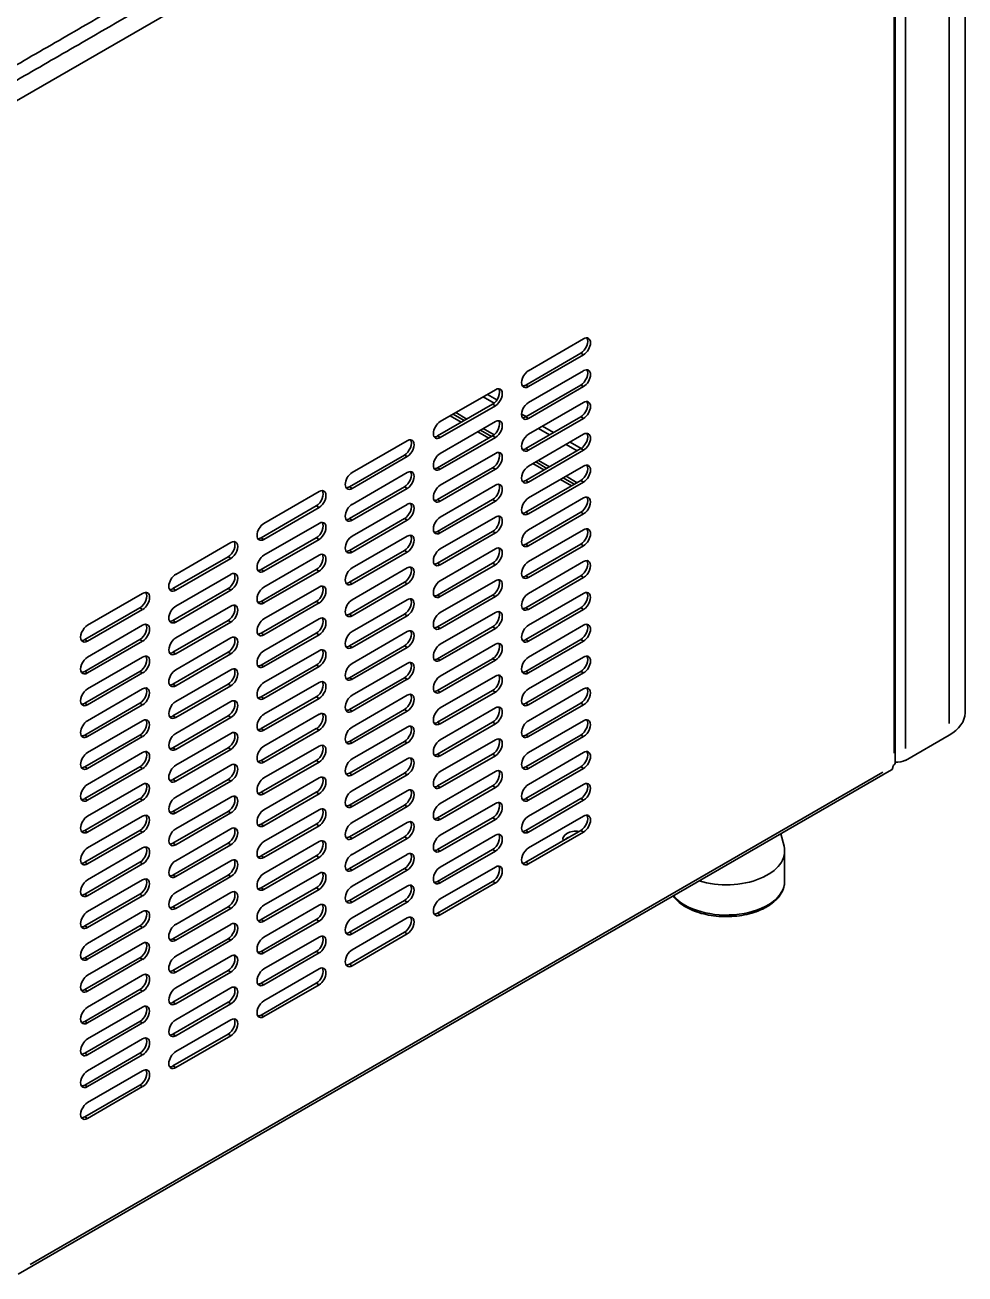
# Model space of a CAD drawing. Header units: millimetres. Extents: x 101 to 1819, y 134 to 1482.
# Drawn here: x 1431.6 to 1672.8, y 158.5 to 479 of the extents above; entities that cross this region are included whole.
import ezdxf

# ---------------------------------------------------------------- set-up
doc = ezdxf.new("R2010")
doc.units = ezdxf.units.MM
doc.layers.add('1', color=7, linetype='Continuous', lineweight=18)

msp = doc.modelspace()

# ---------------------------------------------------------------- linework, layer by layer
at = {"layer": '1', "color": 0, "linetype": 'Continuous', "lineweight": 35}
for p, q in [((1672.82, 302.44), (1672.82, 600.3)), ((1414.73, 451.01), (1670.7, 598.8)), ((1668.72, 597.65), (1668.72, 299.73)), ((1657.54, 591.2), (1657.54, 293.28)), ((1654.6, 292.13), (1654.6, 589.5)), ((1654.89, 289.53), (1654.89, 589.67)), ((1574.95, 398.42), (1560.81, 390.26)), ((1560.1, 386.58), (1574.24, 394.75)), ((1560.81, 386.17), (1574.95, 394.34)), ((1574.24, 394.75), (1574.95, 394.34)), ((1574.95, 390.26), (1560.81, 382.09)), ((1538.18, 377.19), (1552.32, 385.36)), ((1560.1, 378.42), (1574.24, 386.58)), ((1560.1, 386.58), (1560.81, 386.17)), ((1560.81, 378.01), (1574.95, 386.17)), ((1574.24, 386.58), (1574.95, 386.17)), ((1551.61, 381.68), (1537.47, 373.52)), ((1552.01, 381.96), (1549.22, 383.57)), ((1552.72, 382.77), (1550.28, 384.18)), ((1551.61, 381.68), (1552.32, 381.28)), ((1574.95, 382.09), (1560.81, 373.93)), ((1552.32, 381.28), (1538.18, 373.11)), ((1543.57, 377.04), (1540.74, 378.67)), ((1541.44, 379.08), (1544.27, 377.44)), ((1542.15, 379.49), (1544.98, 377.85)), ((1560.18, 378.47), (1559.04, 379.12)), ((1560.1, 370.25), (1574.24, 378.42)), ((1560.1, 378.42), (1560.81, 378.01)), ((1574.24, 378.42), (1574.95, 378.01)), ((1538.18, 369.03), (1552.32, 377.19)), ((1548.51, 374.99), (1551.34, 373.36)), ((1549.22, 375.4), (1552.01, 373.8)), ((1560.81, 369.84), (1574.95, 378.01)), ((1566.19, 373.77), (1563.36, 375.4)), ((1567.25, 374.38), (1564.43, 376.01)), ((1515.55, 364.13), (1529.69, 372.29)), ((1551.61, 373.52), (1537.47, 365.35)), ((1537.47, 373.52), (1538.18, 373.11)), ((1552.32, 373.11), (1538.18, 364.95)), ((1550.64, 372.95), (1547.81, 374.59)), ((1551.61, 373.52), (1552.32, 373.11)), ((1574.95, 373.93), (1560.81, 365.76)), ((1574.32, 370.3), (1571.5, 371.93)), ((1528.99, 368.62), (1514.84, 360.45)), ((1528.99, 368.62), (1529.69, 368.21)), ((1538.18, 360.86), (1552.32, 369.03)), ((1560.1, 362.09), (1574.24, 370.25)), ((1560.1, 370.25), (1560.81, 369.84)), ((1560.81, 361.68), (1574.95, 369.84)), ((1573.26, 369.69), (1570.44, 371.32)), ((1574.24, 370.25), (1574.95, 369.84)), ((1529.69, 368.21), (1515.55, 360.05)), ((1574.95, 365.76), (1560.81, 357.6)), ((1564.78, 364.79), (1561.95, 366.42)), ((1562.66, 366.83), (1565.48, 365.2)), ((1563.36, 367.24), (1566.19, 365.61)), ((1515.55, 355.96), (1529.69, 364.13)), ((1551.61, 365.35), (1537.47, 357.19)), ((1537.47, 365.35), (1538.18, 364.95)), ((1552.32, 364.95), (1538.18, 356.78)), ((1551.61, 365.35), (1552.32, 364.95)), ((1571.85, 360.71), (1569.02, 362.34)), ((1569.73, 362.75), (1572.56, 361.11)), ((1570.44, 363.16), (1573.26, 361.52)), ((1492.92, 351.07), (1507.07, 359.23)), ((1528.99, 360.45), (1514.84, 352.29)), ((1514.84, 360.45), (1515.55, 360.05)), ((1529.69, 360.05), (1515.55, 351.88)), ((1528.99, 360.45), (1529.69, 360.05)), ((1552.32, 360.86), (1538.18, 352.7)), ((1560.1, 353.92), (1574.24, 362.09)), ((1560.1, 362.09), (1560.81, 361.68)), ((1560.81, 353.51), (1574.95, 361.68)), ((1574.24, 362.09), (1574.95, 361.68)), ((1515.55, 347.8), (1529.69, 355.96)), ((1537.47, 349.02), (1551.61, 357.19)), ((1537.47, 357.19), (1538.18, 356.78)), ((1538.18, 348.62), (1552.32, 356.78)), ((1551.61, 357.19), (1552.32, 356.78)), ((1560.81, 349.43), (1574.95, 357.6)), ((1506.36, 355.56), (1492.22, 347.39)), ((1507.07, 355.15), (1492.92, 346.98)), ((1506.36, 355.56), (1507.07, 355.15)), ((1552.32, 352.7), (1538.18, 344.53)), ((1574.24, 353.92), (1560.1, 345.76)), ((1560.1, 353.92), (1560.81, 353.51)), ((1574.95, 353.51), (1560.81, 345.35)), ((1574.24, 353.92), (1574.95, 353.51)), ((1492.92, 342.9), (1507.07, 351.07)), ((1528.99, 352.29), (1514.84, 344.12)), ((1514.84, 352.29), (1515.55, 351.88)), ((1529.69, 351.88), (1515.55, 343.72)), ((1528.99, 352.29), (1529.69, 351.88)), ((1574.95, 349.43), (1560.81, 341.27)), ((1470.3, 338), (1484.44, 346.17)), ((1506.36, 347.39), (1492.22, 339.23)), ((1492.22, 347.39), (1492.92, 346.98)), ((1507.07, 346.98), (1492.92, 338.82)), ((1506.36, 347.39), (1507.07, 346.98)), ((1515.55, 339.63), (1529.69, 347.8)), ((1537.47, 340.86), (1551.61, 349.02)), ((1537.47, 349.02), (1538.18, 348.62)), ((1538.18, 340.45), (1552.32, 348.62)), ((1551.61, 349.02), (1552.32, 348.62)), ((1528.99, 344.12), (1514.84, 335.96)), ((1514.84, 344.12), (1515.55, 343.72)), ((1529.69, 343.72), (1515.55, 335.55)), ((1528.99, 344.12), (1529.69, 343.72)), ((1552.32, 344.53), (1538.18, 336.37)), ((1560.1, 337.59), (1574.24, 345.76)), ((1560.1, 345.76), (1560.81, 345.35)), ((1560.81, 337.18), (1574.95, 345.35)), ((1574.24, 345.76), (1574.95, 345.35)), ((1483.73, 342.49), (1469.59, 334.33)), ((1484.44, 342.08), (1470.3, 333.92)), ((1483.73, 342.49), (1484.44, 342.08)), ((1507.07, 342.9), (1492.92, 334.74)), ((1537.47, 332.69), (1551.61, 340.86)), ((1537.47, 340.86), (1538.18, 340.45)), ((1538.18, 332.29), (1552.32, 340.45)), ((1551.61, 340.86), (1552.32, 340.45)), ((1560.81, 333.1), (1574.95, 341.27)), ((1470.3, 329.84), (1484.44, 338)), ((1492.22, 331.06), (1506.36, 339.23)), ((1492.22, 339.23), (1492.92, 338.82)), ((1492.92, 330.65), (1507.07, 338.82)), ((1506.36, 339.23), (1507.07, 338.82)), ((1515.55, 331.47), (1529.69, 339.63)), ((1574.24, 337.59), (1560.1, 329.43)), ((1560.1, 337.59), (1560.81, 337.18)), ((1574.95, 337.18), (1560.81, 329.02)), ((1574.24, 337.59), (1574.95, 337.18)), ((1483.73, 334.33), (1469.59, 326.16)), ((1469.59, 334.33), (1470.3, 333.92)), ((1484.44, 333.92), (1470.3, 325.75)), ((1483.73, 334.33), (1484.44, 333.92)), ((1492.92, 326.57), (1507.07, 334.74)), ((1528.99, 335.96), (1514.84, 327.8)), ((1514.84, 335.96), (1515.55, 335.55)), ((1529.69, 335.55), (1515.55, 327.39)), ((1528.99, 335.96), (1529.69, 335.55)), ((1552.32, 336.37), (1538.18, 328.2)), ((1461.81, 333.1), (1447.67, 324.94)), ((1506.36, 331.06), (1492.22, 322.9)), ((1492.22, 331.06), (1492.92, 330.65)), ((1507.07, 330.65), (1492.92, 322.49)), ((1506.36, 331.06), (1507.07, 330.65)), ((1529.69, 331.47), (1515.55, 323.3)), ((1537.47, 324.53), (1551.61, 332.69)), ((1537.47, 332.69), (1538.18, 332.29)), ((1538.18, 324.12), (1552.32, 332.29)), ((1551.61, 332.69), (1552.32, 332.29)), ((1560.81, 324.94), (1574.95, 333.1)), ((1446.96, 321.26), (1461.1, 329.43)), ((1447.67, 320.85), (1461.81, 329.02)), ((1461.1, 329.43), (1461.81, 329.02)), ((1484.44, 329.84), (1470.3, 321.67)), ((1514.84, 319.63), (1528.99, 327.8)), ((1514.84, 327.8), (1515.55, 327.39)), ((1515.55, 319.22), (1529.69, 327.39)), ((1528.99, 327.8), (1529.69, 327.39)), ((1538.18, 320.04), (1552.32, 328.2)), ((1574.24, 329.43), (1560.1, 321.26)), ((1560.1, 329.43), (1560.81, 329.02)), ((1574.95, 329.02), (1560.81, 320.85)), ((1574.24, 329.43), (1574.95, 329.02)), ((1461.81, 324.94), (1447.67, 316.77)), ((1469.59, 318), (1483.73, 326.16)), ((1469.59, 326.16), (1470.3, 325.75)), ((1470.3, 317.59), (1484.44, 325.75)), ((1483.73, 326.16), (1484.44, 325.75)), ((1492.92, 318.41), (1507.07, 326.57)), ((1551.61, 324.53), (1537.47, 316.36)), ((1537.47, 324.53), (1538.18, 324.12)), ((1552.32, 324.12), (1538.18, 315.96)), ((1551.61, 324.53), (1552.32, 324.12)), ((1574.95, 324.94), (1560.81, 316.77)), ((1446.96, 313.1), (1461.1, 321.26)), ((1446.96, 321.26), (1447.67, 320.85)), ((1447.67, 312.69), (1461.81, 320.85)), ((1461.1, 321.26), (1461.81, 320.85)), ((1470.3, 313.51), (1484.44, 321.67)), ((1506.36, 322.9), (1492.22, 314.73)), ((1492.22, 322.9), (1492.92, 322.49)), ((1507.07, 322.49), (1492.92, 314.32)), ((1506.36, 322.9), (1507.07, 322.49)), ((1515.55, 315.14), (1529.69, 323.3)), ((1560.1, 313.1), (1574.24, 321.26)), ((1560.1, 321.26), (1560.81, 320.85)), ((1560.81, 312.69), (1574.95, 320.85)), ((1574.24, 321.26), (1574.95, 320.85)), ((1483.73, 318), (1469.59, 309.83)), ((1469.59, 318), (1470.3, 317.59)), ((1484.44, 317.59), (1470.3, 309.42)), ((1483.73, 318), (1484.44, 317.59)), ((1492.92, 310.24), (1507.07, 318.41)), ((1528.99, 319.63), (1514.84, 311.47)), ((1514.84, 319.63), (1515.55, 319.22)), ((1529.69, 319.22), (1515.55, 311.06)), ((1528.99, 319.63), (1529.69, 319.22)), ((1538.18, 311.87), (1552.32, 320.04)), ((1461.81, 316.77), (1447.67, 308.61)), ((1506.36, 314.73), (1492.22, 306.57)), ((1492.22, 314.73), (1492.92, 314.32)), ((1507.07, 314.32), (1492.92, 306.16)), ((1506.36, 314.73), (1507.07, 314.32)), ((1515.55, 306.97), (1529.69, 315.14)), ((1551.61, 316.36), (1537.47, 308.2)), ((1537.47, 316.36), (1538.18, 315.96)), ((1552.32, 315.96), (1538.18, 307.79)), ((1551.61, 316.36), (1552.32, 315.96)), ((1574.95, 316.77), (1560.81, 308.61)), ((1446.96, 304.93), (1461.1, 313.1)), ((1446.96, 313.1), (1447.67, 312.69)), ((1447.67, 304.52), (1461.81, 312.69)), ((1461.1, 313.1), (1461.81, 312.69)), ((1484.44, 313.51), (1470.3, 305.34)), ((1528.99, 311.47), (1514.84, 303.3)), ((1514.84, 311.47), (1515.55, 311.06)), ((1529.69, 311.06), (1515.55, 302.89)), ((1528.99, 311.47), (1529.69, 311.06)), ((1552.32, 311.87), (1538.18, 303.71)), ((1560.1, 304.93), (1574.24, 313.1)), ((1560.1, 313.1), (1560.81, 312.69)), ((1560.81, 304.52), (1574.95, 312.69)), ((1574.24, 313.1), (1574.95, 312.69)), ((1447.67, 300.44), (1461.81, 308.61)), ((1469.59, 301.67), (1483.73, 309.83)), ((1469.59, 309.83), (1470.3, 309.42)), ((1470.3, 301.26), (1484.44, 309.42)), ((1483.73, 309.83), (1484.44, 309.42)), ((1492.92, 302.08), (1507.07, 310.24)), ((1537.47, 300.03), (1551.61, 308.2)), ((1537.47, 308.2), (1538.18, 307.79)), ((1538.18, 299.63), (1552.32, 307.79)), ((1551.61, 308.2), (1552.32, 307.79)), ((1560.81, 300.44), (1574.95, 308.61)), ((1461.1, 304.93), (1446.96, 296.77)), ((1446.96, 304.93), (1447.67, 304.52)), ((1461.81, 304.52), (1447.67, 296.36)), ((1461.1, 304.93), (1461.81, 304.52)), ((1484.44, 305.34), (1470.3, 297.18)), ((1506.36, 306.57), (1492.22, 298.4)), ((1492.22, 306.57), (1492.92, 306.16)), ((1507.07, 306.16), (1492.92, 297.99)), ((1506.36, 306.57), (1507.07, 306.16)), ((1515.55, 298.81), (1529.69, 306.97)), ((1574.24, 304.93), (1560.1, 296.77)), ((1560.1, 304.93), (1560.81, 304.52)), ((1574.95, 304.52), (1560.81, 296.36)), ((1574.24, 304.93), (1574.95, 304.52)), ((1469.59, 293.5), (1483.73, 301.67)), ((1469.59, 301.67), (1470.3, 301.26)), ((1483.73, 301.67), (1484.44, 301.26)), ((1492.92, 293.91), (1507.07, 302.08)), ((1528.99, 303.3), (1514.84, 295.14)), ((1514.84, 303.3), (1515.55, 302.89)), ((1529.69, 302.89), (1515.55, 294.73)), ((1528.99, 303.3), (1529.69, 302.89)), ((1552.32, 303.71), (1538.18, 295.54)), ((1447.67, 292.28), (1461.81, 300.44)), ((1470.3, 293.09), (1484.44, 301.26)), ((1506.36, 298.4), (1492.22, 290.24)), ((1492.22, 298.4), (1492.92, 297.99)), ((1506.36, 298.4), (1507.07, 297.99)), ((1515.55, 290.64), (1529.69, 298.81)), ((1537.47, 291.87), (1551.61, 300.03)), ((1537.47, 300.03), (1538.18, 299.63)), ((1538.18, 291.46), (1552.32, 299.63)), ((1551.61, 300.03), (1552.32, 299.63)), ((1560.81, 292.28), (1574.95, 300.44)), ((1461.1, 296.77), (1446.96, 288.6)), ((1446.96, 296.77), (1447.67, 296.36)), ((1461.81, 296.36), (1447.67, 288.19)), ((1461.1, 296.77), (1461.81, 296.36)), ((1470.3, 289.01), (1484.44, 297.18)), ((1507.07, 297.99), (1492.92, 289.83)), ((1528.99, 295.14), (1514.84, 286.97)), ((1514.84, 295.14), (1515.55, 294.73)), ((1528.99, 295.14), (1529.69, 294.73)), ((1538.18, 287.38), (1552.32, 295.54)), ((1574.24, 296.77), (1560.1, 288.6)), ((1560.1, 296.77), (1560.81, 296.36)), ((1574.95, 296.36), (1560.81, 288.19)), ((1574.24, 296.77), (1574.95, 296.36)), ((1668.72, 296.72), (1657.54, 290.27)), ((1461.81, 292.28), (1447.67, 284.11)), ((1483.73, 293.5), (1469.59, 285.34)), ((1469.59, 293.5), (1470.3, 293.09)), ((1484.44, 293.09), (1470.3, 284.93)), ((1483.73, 293.5), (1484.44, 293.09)), ((1492.92, 285.75), (1507.07, 293.91)), ((1529.69, 294.73), (1515.55, 286.56)), ((1551.61, 291.87), (1537.47, 283.7)), ((1537.47, 291.87), (1538.18, 291.46)), ((1551.61, 291.87), (1552.32, 291.46)), ((1574.95, 292.28), (1560.81, 284.11)), ((1446.96, 280.44), (1461.1, 288.6)), ((1446.96, 288.6), (1447.67, 288.19)), ((1461.1, 288.6), (1461.81, 288.19)), ((1484.44, 289.01), (1470.3, 280.85)), ((1506.36, 290.24), (1492.22, 282.07)), ((1492.22, 290.24), (1492.92, 289.83)), ((1507.07, 289.83), (1492.92, 281.66)), ((1506.36, 290.24), (1507.07, 289.83)), ((1529.69, 290.64), (1515.55, 282.48)), ((1552.32, 291.46), (1538.18, 283.3)), ((1560.1, 280.44), (1574.24, 288.6)), ((1560.1, 288.6), (1560.81, 288.19)), ((1574.24, 288.6), (1574.95, 288.19)), ((1654.6, 289.13), (1654.34, 288.98)), ((1654.34, 288.98), (1654.34, 288.72)), ((1429.9, 158.46), (1653.92, 287.8)), ((1651.74, 287.21), (1432.92, 160.88)), ((1447.67, 280.03), (1461.81, 288.19)), ((1469.59, 277.17), (1483.73, 285.34)), ((1469.59, 285.34), (1470.3, 284.93)), ((1483.73, 285.34), (1484.44, 284.93)), ((1492.92, 277.58), (1507.07, 285.75)), ((1514.84, 278.81), (1528.99, 286.97)), ((1514.84, 286.97), (1515.55, 286.56)), ((1515.55, 278.4), (1529.69, 286.56)), ((1528.99, 286.97), (1529.69, 286.56)), ((1552.32, 287.38), (1538.18, 279.21)), ((1560.81, 280.03), (1574.95, 288.19)), ((1447.67, 275.95), (1461.81, 284.11)), ((1470.3, 276.76), (1484.44, 284.93)), ((1506.36, 282.07), (1492.22, 273.91)), ((1492.22, 282.07), (1492.92, 281.66)), ((1506.36, 282.07), (1507.07, 281.66)), ((1515.55, 274.31), (1529.69, 282.48)), ((1537.47, 275.54), (1551.61, 283.7)), ((1537.47, 283.7), (1538.18, 283.3)), ((1538.18, 275.13), (1552.32, 283.3)), ((1551.61, 283.7), (1552.32, 283.3)), ((1560.81, 275.95), (1574.95, 284.11)), ((1461.1, 280.44), (1446.96, 272.27)), ((1446.96, 280.44), (1447.67, 280.03)), ((1461.81, 280.03), (1447.67, 271.87)), ((1461.1, 280.44), (1461.81, 280.03)), ((1484.44, 280.85), (1470.3, 272.68)), ((1507.07, 281.66), (1492.92, 273.5)), ((1552.32, 279.21), (1538.18, 271.05)), ((1574.24, 280.44), (1560.1, 272.27)), ((1560.1, 280.44), (1560.81, 280.03)), ((1574.95, 280.03), (1560.81, 271.87)), ((1574.24, 280.44), (1574.95, 280.03)), ((1447.67, 267.78), (1461.81, 275.95)), ((1469.59, 269.01), (1483.73, 277.17)), ((1469.59, 277.17), (1470.3, 276.76)), ((1470.3, 268.6), (1484.44, 276.76)), ((1483.73, 277.17), (1484.44, 276.76)), ((1507.07, 277.58), (1492.92, 269.42)), ((1528.99, 278.81), (1514.84, 270.64)), ((1514.84, 278.81), (1515.55, 278.4)), ((1529.69, 278.4), (1515.55, 270.23)), ((1528.99, 278.81), (1529.69, 278.4)), ((1574.95, 275.95), (1560.81, 267.78)), ((1484.44, 272.68), (1470.3, 264.52)), ((1492.22, 265.74), (1506.36, 273.91)), ((1492.22, 273.91), (1492.92, 273.5)), ((1492.92, 265.33), (1507.07, 273.5)), ((1506.36, 273.91), (1507.07, 273.5)), ((1515.55, 266.15), (1529.69, 274.31)), ((1537.47, 267.37), (1551.61, 275.54)), ((1537.47, 275.54), (1538.18, 275.13)), ((1538.18, 266.97), (1552.32, 275.13)), ((1551.61, 275.54), (1552.32, 275.13)), ((1461.1, 272.27), (1446.96, 264.11)), ((1446.96, 272.27), (1447.67, 271.87)), ((1461.81, 271.87), (1447.67, 263.7)), ((1461.1, 272.27), (1461.81, 271.87)), ((1492.92, 261.25), (1507.07, 269.42)), ((1528.99, 270.64), (1514.84, 262.48)), ((1514.84, 270.64), (1515.55, 270.23)), ((1529.69, 270.23), (1515.55, 262.07)), ((1528.99, 270.64), (1529.69, 270.23)), ((1538.18, 262.88), (1552.32, 271.05)), ((1560.1, 264.11), (1574.24, 272.27)), ((1560.1, 272.27), (1560.81, 271.87)), ((1560.81, 263.7), (1574.95, 271.87)), ((1574.24, 272.27), (1574.95, 271.87)), ((1626.39, 268.22), (1625.59, 271.44)), ((1461.81, 267.78), (1447.67, 259.62)), ((1469.59, 260.84), (1483.73, 269.01)), ((1469.59, 269.01), (1470.3, 268.6)), ((1470.3, 260.43), (1484.44, 268.6)), ((1483.73, 269.01), (1484.44, 268.6)), ((1515.55, 257.98), (1529.69, 266.15)), ((1551.61, 267.37), (1537.47, 259.21)), ((1537.47, 267.37), (1538.18, 266.97)), ((1552.32, 266.97), (1538.18, 258.8)), ((1551.61, 267.37), (1552.32, 266.97)), ((1626.54, 259.24), (1626.54, 267)), ((1446.96, 255.94), (1461.1, 264.11)), ((1446.96, 264.11), (1447.67, 263.7)), ((1447.67, 255.54), (1461.81, 263.7)), ((1461.1, 264.11), (1461.81, 263.7)), ((1484.44, 264.52), (1470.3, 256.35)), ((1506.36, 265.74), (1492.22, 257.58)), ((1492.22, 265.74), (1492.92, 265.33)), ((1507.07, 265.33), (1492.92, 257.17)), ((1506.36, 265.74), (1507.07, 265.33)), ((1538.18, 254.72), (1552.32, 262.88)), ((1560.1, 264.11), (1560.81, 263.7)), ((1447.67, 251.45), (1461.81, 259.62)), ((1469.59, 252.68), (1483.73, 260.84)), ((1469.59, 260.84), (1470.3, 260.43)), ((1470.3, 252.27), (1484.44, 260.43)), ((1483.73, 260.84), (1484.44, 260.43)), ((1492.92, 253.09), (1507.07, 261.25)), ((1528.99, 262.48), (1514.84, 254.31)), ((1514.84, 262.48), (1515.55, 262.07)), ((1529.69, 262.07), (1515.55, 253.9)), ((1528.99, 262.48), (1529.69, 262.07)), ((1506.36, 257.58), (1492.22, 249.41)), ((1492.22, 257.58), (1492.92, 257.17)), ((1507.07, 257.17), (1492.92, 249)), ((1506.36, 257.58), (1507.07, 257.17)), ((1529.69, 257.98), (1515.55, 249.82)), ((1551.61, 259.21), (1537.47, 251.04)), ((1537.47, 259.21), (1538.18, 258.8)), ((1552.32, 258.8), (1538.18, 250.64)), ((1551.61, 259.21), (1552.32, 258.8)), ((1461.1, 255.94), (1446.96, 247.78)), ((1446.96, 255.94), (1447.67, 255.54)), ((1461.81, 255.54), (1447.67, 247.37)), ((1461.1, 255.94), (1461.81, 255.54)), ((1470.3, 248.19), (1484.44, 256.35)), ((1514.84, 246.15), (1528.99, 254.31)), ((1514.84, 254.31), (1515.55, 253.9)), ((1515.55, 245.74), (1529.69, 253.9)), ((1528.99, 254.31), (1529.69, 253.9)), ((1461.81, 251.45), (1447.67, 243.29)), ((1483.73, 252.68), (1469.59, 244.51)), ((1469.59, 252.68), (1470.3, 252.27)), ((1484.44, 252.27), (1470.3, 244.1)), ((1483.73, 252.68), (1484.44, 252.27)), ((1507.07, 253.09), (1492.92, 244.92)), ((1537.47, 251.04), (1538.18, 250.64)), ((1446.96, 239.61), (1461.1, 247.78)), ((1446.96, 247.78), (1447.67, 247.37)), ((1447.67, 239.21), (1461.81, 247.37)), ((1461.1, 247.78), (1461.81, 247.37)), ((1470.3, 240.02), (1484.44, 248.19)), ((1492.22, 241.25), (1506.36, 249.41)), ((1492.22, 249.41), (1492.92, 249)), ((1492.92, 240.84), (1507.07, 249)), ((1506.36, 249.41), (1507.07, 249)), ((1515.55, 241.65), (1529.69, 249.82)), ((1483.73, 244.51), (1469.59, 236.35)), ((1469.59, 244.51), (1470.3, 244.1)), ((1484.44, 244.1), (1470.3, 235.94)), ((1483.73, 244.51), (1484.44, 244.1)), ((1507.07, 244.92), (1492.92, 236.76)), ((1528.99, 246.15), (1514.84, 237.98)), ((1514.84, 246.15), (1515.55, 245.74)), ((1529.69, 245.74), (1515.55, 237.57)), ((1528.99, 246.15), (1529.69, 245.74)), ((1447.67, 235.12), (1461.81, 243.29)), ((1492.22, 233.08), (1506.36, 241.25)), ((1492.22, 241.25), (1492.92, 240.84)), ((1492.92, 232.67), (1507.07, 240.84)), ((1506.36, 241.25), (1507.07, 240.84)), ((1461.1, 239.61), (1446.96, 231.45)), ((1446.96, 239.61), (1447.67, 239.21)), ((1461.81, 239.21), (1447.67, 231.04)), ((1461.1, 239.61), (1461.81, 239.21)), ((1484.44, 240.02), (1470.3, 231.86)), ((1514.84, 237.98), (1515.55, 237.57)), ((1461.81, 235.12), (1447.67, 226.96)), ((1469.59, 228.18), (1483.73, 236.35)), ((1469.59, 236.35), (1470.3, 235.94)), ((1470.3, 227.77), (1484.44, 235.94)), ((1483.73, 236.35), (1484.44, 235.94)), ((1507.07, 236.76), (1492.92, 228.59)), ((1446.96, 223.28), (1461.1, 231.45)), ((1446.96, 231.45), (1447.67, 231.04)), ((1447.67, 222.88), (1461.81, 231.04)), ((1461.1, 231.45), (1461.81, 231.04)), ((1484.44, 231.86), (1470.3, 223.69)), ((1492.22, 224.92), (1506.36, 233.08)), ((1492.22, 233.08), (1492.92, 232.67)), ((1492.92, 224.51), (1507.07, 232.67)), ((1506.36, 233.08), (1507.07, 232.67)), ((1469.59, 220.02), (1483.73, 228.18)), ((1469.59, 228.18), (1470.3, 227.77)), ((1470.3, 219.61), (1484.44, 227.77)), ((1483.73, 228.18), (1484.44, 227.77)), ((1447.67, 218.79), (1461.81, 226.96)), ((1492.22, 224.92), (1492.92, 224.51)), ((1461.1, 223.28), (1446.96, 215.12)), ((1446.96, 223.28), (1447.67, 222.88)), ((1461.81, 222.88), (1447.67, 214.71)), ((1461.1, 223.28), (1461.81, 222.88)), ((1470.3, 215.53), (1484.44, 223.69)), ((1461.81, 218.79), (1447.67, 210.63)), ((1483.73, 220.02), (1469.59, 211.85)), ((1469.59, 220.02), (1470.3, 219.61)), ((1484.44, 219.61), (1470.3, 211.44)), ((1483.73, 220.02), (1484.44, 219.61)), ((1446.96, 206.95), (1461.1, 215.12)), ((1446.96, 215.12), (1447.67, 214.71)), ((1461.1, 215.12), (1461.81, 214.71)), ((1447.67, 206.55), (1461.81, 214.71)), ((1469.59, 211.85), (1470.3, 211.44)), ((1461.81, 210.63), (1447.67, 202.46)), ((1446.96, 198.79), (1461.1, 206.95)), ((1446.96, 206.95), (1447.67, 206.55)), ((1447.67, 198.38), (1461.81, 206.55)), ((1461.1, 206.95), (1461.81, 206.55)), ((1446.96, 198.79), (1447.67, 198.38))]:
    msp.add_line(p, q, dxfattribs=at)
for centre, major_axis, start_param, end_param in [((1574.24, 396.79), (1.25, 2.17), 3.926991, 5.996417), ((1574.95, 396.38), (1.25, 2.17), 3.926991, 7.068583), ((1560.81, 388.22), (1.25, 2.17), 0.785398, 3.926991), ((1574.24, 388.62), (1.25, 2.17), 3.926991, 5.996417), ((1574.95, 388.22), (1.25, 2.17), 3.926991, 7.068583), ((1551.61, 383.73), (-1.25, -2.17), 0.785398, 2.854824), ((1552.32, 383.32), (-1.25, -2.17), 0.785398, 3.926991), ((1560.1, 388.62), (1.25, 2.17), 3.428312, 3.926991), ((1560.81, 380.05), (1.25, 2.17), 0.785398, 3.926991), ((1574.24, 380.46), (1.25, 2.17), 3.926991, 5.996417), ((1574.95, 380.05), (1.25, 2.17), 3.926991, 7.068583), ((1560.1, 380.46), (1.25, 2.17), 3.428312, 3.926991), ((1538.18, 375.15), (-1.25, -2.17), 3.926991, 7.068583), ((1551.61, 375.56), (-1.25, -2.17), 0.785398, 2.854824), ((1552.32, 375.15), (-1.25, -2.17), 0.785398, 3.926991), ((1528.99, 370.66), (-1.25, -2.17), 0.785398, 2.854824), ((1529.69, 370.25), (-1.25, -2.17), 0.785398, 3.926991), ((1537.47, 375.56), (-1.25, -2.17), 0.28672, 0.785398), ((1560.81, 371.89), (1.25, 2.17), 0.785398, 3.926991), ((1574.24, 372.29), (1.25, 2.17), 3.926991, 5.996417), ((1574.95, 371.89), (1.25, 2.17), 3.926991, 7.068583), ((1538.18, 366.99), (-1.25, -2.17), 3.926991, 7.068583), ((1551.61, 367.4), (-1.25, -2.17), 0.785398, 2.854824), ((1552.32, 366.99), (-1.25, -2.17), 0.785398, 3.926991), ((1560.1, 372.29), (1.25, 2.17), 3.428312, 3.926991), ((1560.81, 363.72), (1.25, 2.17), 0.785398, 3.926991), ((1574.24, 364.13), (1.25, 2.17), 3.926991, 5.996417), ((1574.95, 363.72), (1.25, 2.17), 3.926991, 7.068583), ((1515.55, 362.09), (-1.25, -2.17), 3.926991, 7.068583), ((1528.99, 362.5), (-1.25, -2.17), 0.785398, 2.854824), ((1529.69, 362.09), (-1.25, -2.17), 0.785398, 3.926991), ((1537.47, 367.4), (-1.25, -2.17), 0.28672, 0.785398), ((1506.36, 357.6), (-1.25, -2.17), 0.785398, 2.854824), ((1507.07, 357.19), (-1.25, -2.17), 0.785398, 3.926991), ((1514.84, 362.5), (-1.25, -2.17), 0.28672, 0.785398), ((1538.18, 358.82), (-1.25, -2.17), 3.926991, 7.068583), ((1551.61, 359.23), (1.25, 2.17), 3.926991, 5.996417), ((1552.32, 358.82), (1.25, 2.17), 3.926991, 7.068583), ((1560.1, 364.13), (1.25, 2.17), 3.428312, 3.926991), ((1515.55, 353.92), (-1.25, -2.17), 3.926991, 7.068583), ((1528.99, 354.33), (-1.25, -2.17), 0.785398, 2.854824), ((1529.69, 353.92), (-1.25, -2.17), 0.785398, 3.926991), ((1537.47, 359.23), (-1.25, -2.17), 0.28672, 0.785398), ((1560.81, 355.56), (1.25, 2.17), 0.785398, 3.926991), ((1574.24, 355.96), (-1.25, -2.17), 0.785398, 2.854824), ((1574.95, 355.56), (-1.25, -2.17), 0.785398, 3.926991), ((1538.18, 350.66), (1.25, 2.17), 0.785398, 3.926991), ((1551.61, 351.07), (1.25, 2.17), 3.926991, 5.996417), ((1552.32, 350.66), (1.25, 2.17), 3.926991, 7.068583), ((1560.1, 355.96), (1.25, 2.17), 3.428312, 3.926991), ((1492.92, 349.02), (-1.25, -2.17), 3.926991, 7.068583), ((1506.36, 349.43), (-1.25, -2.17), 0.785398, 2.854824), ((1507.07, 349.02), (-1.25, -2.17), 0.785398, 3.926991), ((1514.84, 354.33), (-1.25, -2.17), 0.28672, 0.785398), ((1560.81, 347.39), (-1.25, -2.17), 3.926991, 7.068583), ((1574.24, 347.8), (1.25, 2.17), 3.926991, 5.996417), ((1574.95, 347.39), (1.25, 2.17), 3.926991, 7.068583), ((1483.73, 344.53), (-1.25, -2.17), 0.785398, 2.854824), ((1484.44, 344.12), (-1.25, -2.17), 0.785398, 3.926991), ((1492.22, 349.43), (-1.25, -2.17), 0.28672, 0.785398), ((1515.55, 345.76), (-1.25, -2.17), 3.926991, 7.068583), ((1528.99, 346.17), (-1.25, -2.17), 0.785398, 2.854824), ((1529.69, 345.76), (-1.25, -2.17), 0.785398, 3.926991), ((1537.47, 351.07), (1.25, 2.17), 3.428312, 3.926991), ((1506.36, 341.27), (1.25, 2.17), 3.926991, 5.996417), ((1507.07, 340.86), (1.25, 2.17), 3.926991, 7.068583), ((1514.84, 346.17), (-1.25, -2.17), 0.28672, 0.785398), ((1538.18, 342.49), (1.25, 2.17), 0.785398, 3.926991), ((1551.61, 342.9), (1.25, 2.17), 3.926991, 5.996417), ((1552.32, 342.49), (1.25, 2.17), 3.926991, 7.068583), ((1560.1, 347.8), (-1.25, -2.17), 0.28672, 0.785398), ((1492.92, 340.86), (-1.25, -2.17), 3.926991, 7.068583), ((1528.99, 338), (-1.25, -2.17), 0.785398, 2.854824), ((1529.69, 337.59), (-1.25, -2.17), 0.785398, 3.926991), ((1537.47, 342.9), (1.25, 2.17), 3.428312, 3.926991), ((1560.81, 339.23), (1.25, 2.17), 0.785398, 3.926991), ((1574.24, 339.63), (-1.25, -2.17), 0.785398, 2.854824), ((1574.95, 339.23), (-1.25, -2.17), 0.785398, 3.926991), ((1470.3, 335.96), (-1.25, -2.17), 3.926991, 7.068583), ((1483.73, 336.37), (-1.25, -2.17), 0.785398, 2.854824), ((1484.44, 335.96), (-1.25, -2.17), 0.785398, 3.926991), ((1492.22, 341.27), (-1.25, -2.17), 0.28672, 0.785398), ((1515.55, 337.59), (-1.25, -2.17), 3.926991, 7.068583), ((1551.61, 334.74), (1.25, 2.17), 3.926991, 5.996417), ((1552.32, 334.33), (1.25, 2.17), 3.926991, 7.068583), ((1560.1, 339.63), (1.25, 2.17), 3.428312, 3.926991), ((1461.1, 331.47), (1.25, 2.17), 3.926991, 5.996417), ((1461.81, 331.06), (1.25, 2.17), 3.926991, 7.068583), ((1469.59, 336.37), (-1.25, -2.17), 0.28672, 0.785398), ((1492.92, 332.69), (1.25, 2.17), 0.785398, 3.926991), ((1506.36, 333.1), (-1.25, -2.17), 0.785398, 2.854824), ((1507.07, 332.69), (-1.25, -2.17), 0.785398, 3.926991), ((1514.84, 338), (-1.25, -2.17), 0.28672, 0.785398), ((1538.18, 334.33), (1.25, 2.17), 0.785398, 3.926991), ((1574.24, 331.47), (-1.25, -2.17), 0.785398, 2.854824), ((1574.95, 331.06), (-1.25, -2.17), 0.785398, 3.926991), ((1484.44, 327.8), (1.25, 2.17), 3.926991, 7.068583), ((1492.22, 333.1), (1.25, 2.17), 3.428312, 3.926991), ((1515.55, 329.43), (-1.25, -2.17), 3.926991, 7.068583), ((1528.99, 329.84), (1.25, 2.17), 3.926991, 5.996417), ((1529.69, 329.43), (1.25, 2.17), 3.926991, 7.068583), ((1537.47, 334.74), (1.25, 2.17), 3.428312, 3.926991), ((1560.81, 331.06), (-1.25, -2.17), 3.926991, 7.068583), ((1470.3, 327.8), (-1.25, -2.17), 3.926991, 7.068583), ((1483.73, 328.2), (1.25, 2.17), 3.926991, 5.996417), ((1507.07, 324.53), (-1.25, -2.17), 0.785398, 3.926991), ((1514.84, 329.84), (-1.25, -2.17), 0.28672, 0.785398), ((1538.18, 326.16), (1.25, 2.17), 0.785398, 3.926991), ((1551.61, 326.57), (-1.25, -2.17), 0.785398, 2.854824), ((1552.32, 326.16), (-1.25, -2.17), 0.785398, 3.926991), ((1560.1, 331.47), (-1.25, -2.17), 0.28672, 0.785398), ((1447.67, 322.9), (1.25, 2.17), 0.785398, 3.926991), ((1461.1, 323.3), (1.25, 2.17), 3.926991, 5.996417), ((1461.81, 322.9), (1.25, 2.17), 3.926991, 7.068583), ((1469.59, 328.2), (-1.25, -2.17), 0.28672, 0.785398), ((1492.92, 324.53), (-1.25, -2.17), 3.926991, 7.068583), ((1506.36, 324.94), (-1.25, -2.17), 0.785398, 2.854824), ((1529.69, 321.26), (-1.25, -2.17), 0.785398, 3.926991), ((1537.47, 326.57), (1.25, 2.17), 3.428312, 3.926991), ((1560.81, 322.9), (-1.25, -2.17), 3.926991, 7.068583), ((1574.24, 323.3), (1.25, 2.17), 3.926991, 5.996417), ((1574.95, 322.9), (1.25, 2.17), 3.926991, 7.068583), ((1446.96, 323.3), (1.25, 2.17), 3.428312, 3.926991), ((1470.3, 319.63), (1.25, 2.17), 0.785398, 3.926991), ((1483.73, 320.04), (-1.25, -2.17), 0.785398, 2.854824), ((1484.44, 319.63), (-1.25, -2.17), 0.785398, 3.926991), ((1492.22, 324.94), (-1.25, -2.17), 0.28672, 0.785398), ((1515.55, 321.26), (1.25, 2.17), 0.785398, 3.926991), ((1528.99, 321.67), (-1.25, -2.17), 0.785398, 2.854824), ((1552.32, 318), (-1.25, -2.17), 0.785398, 3.926991), ((1560.1, 323.3), (-1.25, -2.17), 0.28672, 0.785398), ((1461.81, 314.73), (1.25, 2.17), 3.926991, 7.068583), ((1469.59, 320.04), (1.25, 2.17), 3.428312, 3.926991), ((1492.92, 316.36), (-1.25, -2.17), 3.926991, 7.068583), ((1506.36, 316.77), (-1.25, -2.17), 0.785398, 2.854824), ((1507.07, 316.36), (-1.25, -2.17), 0.785398, 3.926991), ((1514.84, 321.67), (1.25, 2.17), 3.428312, 3.926991), ((1538.18, 318), (-1.25, -2.17), 3.926991, 7.068583), ((1551.61, 318.41), (-1.25, -2.17), 0.785398, 2.854824), ((1447.67, 314.73), (1.25, 2.17), 0.785398, 3.926991), ((1461.1, 315.14), (1.25, 2.17), 3.926991, 5.996417), ((1492.22, 316.77), (-1.25, -2.17), 0.28672, 0.785398), ((1515.55, 313.1), (-1.25, -2.17), 3.926991, 7.068583), ((1528.99, 313.51), (-1.25, -2.17), 0.785398, 2.854824), ((1529.69, 313.1), (-1.25, -2.17), 0.785398, 3.926991), ((1537.47, 318.41), (-1.25, -2.17), 0.28672, 0.785398), ((1560.81, 314.73), (1.25, 2.17), 0.785398, 3.926991), ((1574.24, 315.14), (1.25, 2.17), 3.926991, 5.996417), ((1574.95, 314.73), (1.25, 2.17), 3.926991, 7.068583), ((1446.96, 315.14), (1.25, 2.17), 3.428312, 3.926991), ((1470.3, 311.47), (-1.25, -2.17), 3.926991, 7.068583), ((1483.73, 311.87), (1.25, 2.17), 3.926991, 5.996417), ((1484.44, 311.47), (1.25, 2.17), 3.926991, 7.068583), ((1514.84, 313.51), (-1.25, -2.17), 0.28672, 0.785398), ((1538.18, 309.83), (-1.25, -2.17), 3.926991, 7.068583), ((1551.61, 310.24), (1.25, 2.17), 3.926991, 5.996417), ((1552.32, 309.83), (1.25, 2.17), 3.926991, 7.068583), ((1560.1, 315.14), (1.25, 2.17), 3.428312, 3.926991), ((1447.67, 306.57), (1.25, 2.17), 0.785398, 3.926991), ((1461.1, 306.97), (-1.25, -2.17), 0.785398, 2.854824), ((1461.81, 306.57), (-1.25, -2.17), 0.785398, 3.926991), ((1469.59, 311.87), (-1.25, -2.17), 0.28672, 0.785398), ((1492.92, 308.2), (-1.25, -2.17), 3.926991, 7.068583), ((1506.36, 308.61), (-1.25, -2.17), 0.785398, 2.854824), ((1507.07, 308.2), (-1.25, -2.17), 0.785398, 3.926991), ((1537.47, 310.24), (-1.25, -2.17), 0.28672, 0.785398), ((1560.81, 306.57), (1.25, 2.17), 0.785398, 3.926991), ((1574.24, 306.97), (-1.25, -2.17), 0.785398, 2.854824), ((1574.95, 306.57), (-1.25, -2.17), 0.785398, 3.926991), ((1446.96, 306.97), (1.25, 2.17), 3.428312, 3.926991), ((1470.3, 303.3), (1.25, 2.17), 0.785398, 3.926991), ((1483.73, 303.71), (1.25, 2.17), 3.926991, 5.996417), ((1484.44, 303.3), (1.25, 2.17), 3.926991, 7.068583), ((1492.22, 308.61), (-1.25, -2.17), 0.28672, 0.785398), ((1515.55, 304.93), (-1.25, -2.17), 3.926991, 7.068583), ((1528.99, 305.34), (-1.25, -2.17), 0.785398, 2.854824), ((1529.69, 304.93), (-1.25, -2.17), 0.785398, 3.926991), ((1560.1, 306.97), (1.25, 2.17), 3.428312, 3.926991), ((1469.59, 303.71), (1.25, 2.17), 3.428312, 3.926991), ((1492.92, 300.03), (-1.25, -2.17), 3.926991, 7.068583), ((1506.36, 300.44), (-1.25, -2.17), 0.785398, 2.854824), ((1507.07, 300.03), (-1.25, -2.17), 0.785398, 3.926991), ((1514.84, 305.34), (-1.25, -2.17), 0.28672, 0.785398), ((1538.18, 301.67), (1.25, 2.17), 0.785398, 3.926991), ((1551.61, 302.08), (1.25, 2.17), 3.926991, 5.996417), ((1552.32, 301.67), (1.25, 2.17), 3.926991, 7.068583), ((1658.82, 302.44), (14, 0), 5.497787, 6.283185), ((1447.67, 298.4), (-1.25, -2.17), 3.926991, 7.068583), ((1461.1, 298.81), (-1.25, -2.17), 0.785398, 2.854824), ((1461.81, 298.4), (-1.25, -2.17), 0.785398, 3.926991), ((1492.22, 300.44), (-1.25, -2.17), 0.28672, 0.785398), ((1515.55, 296.77), (-1.25, -2.17), 3.926991, 7.068583), ((1528.99, 297.18), (-1.25, -2.17), 0.785398, 2.854824), ((1529.69, 296.77), (-1.25, -2.17), 0.785398, 3.926991), ((1537.47, 302.08), (1.25, 2.17), 3.428312, 3.926991), ((1560.81, 298.4), (-1.25, -2.17), 3.926991, 7.068583), ((1574.24, 298.81), (-1.25, -2.17), 0.785398, 2.854824), ((1574.95, 298.4), (-1.25, -2.17), 0.785398, 3.926991), ((1446.96, 298.81), (-1.25, -2.17), 0.28672, 0.785398), ((1470.3, 295.14), (1.25, 2.17), 0.785398, 3.926991), ((1483.73, 295.54), (-1.25, -2.17), 0.785398, 2.854824), ((1484.44, 295.14), (-1.25, -2.17), 0.785398, 3.926991), ((1514.84, 297.18), (-1.25, -2.17), 0.28672, 0.785398), ((1538.18, 293.5), (1.25, 2.17), 0.785398, 3.926991), ((1551.61, 293.91), (-1.25, -2.17), 0.785398, 2.854824), ((1552.32, 293.5), (-1.25, -2.17), 0.785398, 3.926991), ((1560.1, 298.81), (-1.25, -2.17), 0.28672, 0.785398), ((1447.67, 290.24), (-1.25, -2.17), 3.926991, 7.068583), ((1461.1, 290.64), (1.25, 2.17), 3.926991, 5.996417), ((1461.81, 290.24), (1.25, 2.17), 3.926991, 7.068583), ((1469.59, 295.54), (1.25, 2.17), 3.428312, 3.926991), ((1492.92, 291.87), (-1.25, -2.17), 3.926991, 7.068583), ((1506.36, 292.28), (-1.25, -2.17), 0.785398, 2.854824), ((1507.07, 291.87), (-1.25, -2.17), 0.785398, 3.926991), ((1537.47, 293.91), (1.25, 2.17), 3.428312, 3.926991), ((1560.81, 290.24), (-1.25, -2.17), 3.926991, 7.068583), ((1574.24, 290.64), (1.25, 2.17), 3.926991, 5.996417), ((1574.95, 290.24), (1.25, 2.17), 3.926991, 7.068583), ((1446.96, 290.64), (-1.25, -2.17), 0.28672, 0.785398), ((1470.3, 286.97), (-1.25, -2.17), 3.926991, 7.068583), ((1483.73, 287.38), (1.25, 2.17), 3.926991, 5.996417), ((1484.44, 286.97), (1.25, 2.17), 3.926991, 7.068583), ((1492.22, 292.28), (-1.25, -2.17), 0.28672, 0.785398), ((1515.55, 288.6), (-1.25, -2.17), 3.926991, 7.068583), ((1528.99, 289.01), (1.25, 2.17), 3.926991, 5.996417), ((1529.69, 288.6), (1.25, 2.17), 3.926991, 7.068583), ((1560.1, 290.64), (-1.25, -2.17), 0.28672, 0.785398), ((1652.92, 289.53), (1, -1.73), 0, 0.785398), ((1653.89, 289.53), (1, 0), 5.497787, 6.283185), ((1655.42, 291.5), (3, 0), 4.534873, 5.497787), ((1469.59, 287.38), (-1.25, -2.17), 0.28672, 0.785398), ((1492.92, 283.7), (-1.25, -2.17), 3.926991, 7.068583), ((1506.36, 284.11), (-1.25, -2.17), 0.785398, 2.854824), ((1507.07, 283.7), (-1.25, -2.17), 0.785398, 3.926991), ((1514.84, 289.01), (-1.25, -2.17), 0.28672, 0.785398), ((1538.18, 285.34), (-1.25, -2.17), 3.926991, 7.068583), ((1551.61, 285.75), (1.25, 2.17), 3.926991, 5.996417), ((1552.32, 285.34), (1.25, 2.17), 3.926991, 7.068583), ((1447.67, 282.07), (1.25, 2.17), 0.785398, 3.926991), ((1461.1, 282.48), (-1.25, -2.17), 0.785398, 2.854824), ((1461.81, 282.07), (-1.25, -2.17), 0.785398, 3.926991), ((1492.22, 284.11), (-1.25, -2.17), 0.28672, 0.785398), ((1515.55, 280.44), (1.25, 2.17), 0.785398, 3.926991), ((1528.99, 280.85), (-1.25, -2.17), 0.785398, 2.854824), ((1529.69, 280.44), (-1.25, -2.17), 0.785398, 3.926991), ((1537.47, 285.75), (-1.25, -2.17), 0.28672, 0.785398), ((1560.81, 282.07), (1.25, 2.17), 0.785398, 3.926991), ((1574.24, 282.48), (-1.25, -2.17), 0.785398, 2.854824), ((1574.95, 282.07), (-1.25, -2.17), 0.785398, 3.926991), ((1446.96, 282.48), (1.25, 2.17), 3.428312, 3.926991), ((1470.3, 278.81), (1.25, 2.17), 0.785398, 3.926991), ((1483.73, 279.21), (1.25, 2.17), 3.926991, 5.996417), ((1484.44, 278.81), (1.25, 2.17), 3.926991, 7.068583), ((1538.18, 277.17), (1.25, 2.17), 0.785398, 3.926991), ((1551.61, 277.58), (1.25, 2.17), 3.926991, 5.996417), ((1552.32, 277.17), (1.25, 2.17), 3.926991, 7.068583), ((1560.1, 282.48), (1.25, 2.17), 3.428312, 3.926991), ((1447.67, 273.91), (-1.25, -2.17), 3.926991, 7.068583), ((1461.1, 274.31), (-1.25, -2.17), 0.785398, 2.854824), ((1461.81, 273.91), (-1.25, -2.17), 0.785398, 3.926991), ((1469.59, 279.21), (1.25, 2.17), 3.428312, 3.926991), ((1492.92, 275.54), (-1.25, -2.17), 3.926991, 7.068583), ((1506.36, 275.95), (1.25, 2.17), 3.926991, 5.996417), ((1507.07, 275.54), (1.25, 2.17), 3.926991, 7.068583), ((1514.84, 280.85), (1.25, 2.17), 3.428312, 3.926991), ((1560.81, 273.91), (-1.25, -2.17), 3.926991, 7.068583), ((1574.24, 274.31), (1.25, 2.17), 3.926991, 5.996417), ((1574.95, 273.91), (1.25, 2.17), 3.926991, 7.068583), ((1470.3, 270.64), (1.25, 2.17), 0.785398, 3.926991), ((1483.73, 271.05), (1.25, 2.17), 3.926991, 5.996417), ((1484.44, 270.64), (1.25, 2.17), 3.926991, 7.068583), ((1492.22, 275.95), (-1.25, -2.17), 0.28672, 0.785398), ((1515.55, 272.27), (-1.25, -2.17), 3.926991, 7.068583), ((1528.99, 272.68), (-1.25, -2.17), 0.785398, 2.854824), ((1529.69, 272.27), (-1.25, -2.17), 0.785398, 3.926991), ((1537.47, 277.58), (1.25, 2.17), 3.428312, 3.926991), ((1446.96, 274.31), (-1.25, -2.17), 0.28672, 0.785398), ((1492.92, 267.37), (1.25, 2.17), 0.785398, 3.926991), ((1506.36, 267.78), (-1.25, -2.17), 0.785398, 2.854824), ((1507.07, 267.37), (-1.25, -2.17), 0.785398, 3.926991), ((1514.84, 272.68), (-1.25, -2.17), 0.28672, 0.785398), ((1538.18, 269.01), (1.25, 2.17), 0.785398, 3.926991), ((1551.61, 269.42), (-1.25, -2.17), 0.785398, 2.854824), ((1552.32, 269.01), (-1.25, -2.17), 0.785398, 3.926991), ((1560.1, 274.31), (-1.25, -2.17), 0.28672, 0.785398), ((1573.05, 270.12), (3.4, 0), 1.34362, 3.368769), ((1573.05, 268.89), (-3.4, 0), 5.255983, 5.739592), ((1447.67, 265.74), (-1.25, -2.17), 3.926991, 7.068583), ((1461.1, 266.15), (1.25, 2.17), 3.926991, 5.996417), ((1461.81, 265.74), (1.25, 2.17), 3.926991, 7.068583), ((1469.59, 271.05), (1.25, 2.17), 3.428312, 3.926991), ((1515.55, 264.11), (-1.25, -2.17), 3.926991, 7.068583), ((1528.99, 264.52), (-1.25, -2.17), 0.785398, 2.854824), ((1529.69, 264.11), (-1.25, -2.17), 0.785398, 3.926991), ((1537.47, 269.42), (1.25, 2.17), 3.428312, 3.926991), ((1560.81, 265.74), (1.25, 2.17), 0.785398, 3.926991), ((1611.54, 267), (-15, 0), 1.089838, 3.283455), ((1446.96, 266.15), (-1.25, -2.17), 0.28672, 0.785398), ((1470.3, 262.48), (1.25, 2.17), 0.785398, 3.926991), ((1483.73, 262.88), (1.25, 2.17), 3.926991, 5.996417), ((1484.44, 262.48), (1.25, 2.17), 3.926991, 7.068583), ((1492.22, 267.78), (1.25, 2.17), 3.428312, 3.926991), ((1538.18, 260.84), (-1.25, -2.17), 3.926991, 7.068583), ((1551.61, 261.25), (-1.25, -2.17), 0.785398, 2.854824), ((1552.32, 260.84), (-1.25, -2.17), 0.785398, 3.926991), ((1560.1, 266.15), (1.25, 2.17), 3.428312, 3.926991), ((1447.67, 257.58), (1.25, 2.17), 0.785398, 3.926991), ((1461.1, 257.98), (-1.25, -2.17), 0.785398, 2.854824), ((1461.81, 257.58), (-1.25, -2.17), 0.785398, 3.926991), ((1469.59, 262.88), (1.25, 2.17), 3.428312, 3.926991), ((1492.92, 259.21), (-1.25, -2.17), 3.926991, 7.068583), ((1506.36, 259.62), (-1.25, -2.17), 0.785398, 2.854824), ((1507.07, 259.21), (-1.25, -2.17), 0.785398, 3.926991), ((1514.84, 264.52), (-1.25, -2.17), 0.28672, 0.785398), ((1483.73, 254.72), (-1.25, -2.17), 0.785398, 2.854824), ((1484.44, 254.31), (-1.25, -2.17), 0.785398, 3.926991), ((1492.22, 259.62), (-1.25, -2.17), 0.28672, 0.785398), ((1515.55, 255.94), (-1.25, -2.17), 3.926991, 7.068583), ((1528.99, 256.35), (1.25, 2.17), 3.926991, 5.996417), ((1529.69, 255.94), (1.25, 2.17), 3.926991, 7.068583), ((1537.47, 261.25), (-1.25, -2.17), 0.28672, 0.785398), ((1611.54, 259.24), (-15, 0), 0.445223, 3.141593), ((1446.96, 257.98), (1.25, 2.17), 3.428312, 3.926991), ((1470.3, 254.31), (1.25, 2.17), 0.785398, 3.926991), ((1506.36, 251.45), (1.25, 2.17), 3.926991, 5.996417), ((1507.07, 251.04), (1.25, 2.17), 3.926991, 7.068583), ((1514.84, 256.35), (-1.25, -2.17), 0.28672, 0.785398), ((1538.18, 252.68), (-1.25, -2.17), 3.926991, 7.068583), ((1447.67, 249.41), (-1.25, -2.17), 3.926991, 7.068583), ((1461.1, 249.82), (1.25, 2.17), 3.926991, 5.996417), ((1461.81, 249.41), (1.25, 2.17), 3.926991, 7.068583), ((1469.59, 254.72), (1.25, 2.17), 3.428312, 3.926991), ((1492.92, 251.04), (-1.25, -2.17), 3.926991, 7.068583), ((1528.99, 248.19), (-1.25, -2.17), 0.785398, 2.854824), ((1529.69, 247.78), (-1.25, -2.17), 0.785398, 3.926991), ((1537.47, 253.09), (-1.25, -2.17), 0.28672, 0.785398), ((1446.96, 249.82), (-1.25, -2.17), 0.28672, 0.785398), ((1470.3, 246.15), (-1.25, -2.17), 3.926991, 7.068583), ((1483.73, 246.55), (-1.25, -2.17), 0.785398, 2.854824), ((1484.44, 246.15), (-1.25, -2.17), 0.785398, 3.926991), ((1492.22, 251.45), (-1.25, -2.17), 0.28672, 0.785398), ((1515.55, 247.78), (1.25, 2.17), 0.785398, 3.926991), ((1461.81, 241.25), (-1.25, -2.17), 0.785398, 3.926991), ((1469.59, 246.55), (-1.25, -2.17), 0.28672, 0.785398), ((1492.92, 242.88), (1.25, 2.17), 0.785398, 3.926991), ((1506.36, 243.29), (1.25, 2.17), 3.926991, 5.996417), ((1507.07, 242.88), (1.25, 2.17), 3.926991, 7.068583), ((1514.84, 248.19), (1.25, 2.17), 3.428312, 3.926991), ((1447.67, 241.25), (1.25, 2.17), 0.785398, 3.926991), ((1461.1, 241.65), (-1.25, -2.17), 0.785398, 2.854824), ((1484.44, 237.98), (1.25, 2.17), 3.926991, 7.068583), ((1492.22, 243.29), (1.25, 2.17), 3.428312, 3.926991), ((1515.55, 239.61), (-1.25, -2.17), 3.926991, 7.068583), ((1446.96, 241.65), (1.25, 2.17), 3.428312, 3.926991), ((1470.3, 237.98), (-1.25, -2.17), 3.926991, 7.068583), ((1483.73, 238.39), (1.25, 2.17), 3.926991, 5.996417), ((1514.84, 240.02), (-1.25, -2.17), 0.28672, 0.785398), ((1447.67, 233.08), (-1.25, -2.17), 3.926991, 7.068583), ((1461.1, 233.49), (1.25, 2.17), 3.926991, 5.996417), ((1461.81, 233.08), (1.25, 2.17), 3.926991, 7.068583), ((1469.59, 238.39), (-1.25, -2.17), 0.28672, 0.785398), ((1492.92, 234.71), (1.25, 2.17), 0.785398, 3.926991), ((1506.36, 235.12), (1.25, 2.17), 3.926991, 5.996417), ((1507.07, 234.71), (1.25, 2.17), 3.926991, 7.068583), ((1446.96, 233.49), (-1.25, -2.17), 0.28672, 0.785398), ((1470.3, 229.82), (1.25, 2.17), 0.785398, 3.926991), ((1483.73, 230.22), (1.25, 2.17), 3.926991, 5.996417), ((1484.44, 229.82), (1.25, 2.17), 3.926991, 7.068583), ((1492.22, 235.12), (1.25, 2.17), 3.428312, 3.926991), ((1469.59, 230.22), (1.25, 2.17), 3.428312, 3.926991), ((1492.92, 226.55), (1.25, 2.17), 0.785398, 3.926991), ((1447.67, 224.92), (1.25, 2.17), 0.785398, 3.926991), ((1461.1, 225.32), (-1.25, -2.17), 0.785398, 2.854824), ((1461.81, 224.92), (-1.25, -2.17), 0.785398, 3.926991), ((1492.22, 226.96), (1.25, 2.17), 3.428312, 3.926991), ((1446.96, 225.32), (1.25, 2.17), 3.428312, 3.926991), ((1470.3, 221.65), (1.25, 2.17), 0.785398, 3.926991), ((1483.73, 222.06), (-1.25, -2.17), 0.785398, 2.854824), ((1484.44, 221.65), (-1.25, -2.17), 0.785398, 3.926991), ((1447.67, 216.75), (-1.25, -2.17), 3.926991, 7.068583), ((1461.1, 217.16), (1.25, 2.17), 3.926991, 5.996417), ((1461.81, 216.75), (1.25, 2.17), 3.926991, 7.068583), ((1469.59, 222.06), (1.25, 2.17), 3.428312, 3.926991), ((1446.96, 217.16), (-1.25, -2.17), 0.28672, 0.785398), ((1470.3, 213.49), (-1.25, -2.17), 3.926991, 7.068583), ((1469.59, 213.89), (-1.25, -2.17), 0.28672, 0.785398), ((1447.67, 208.59), (1.25, 2.17), 0.785398, 3.926991), ((1461.1, 208.99), (1.25, 2.17), 3.926991, 5.996417), ((1461.81, 208.59), (1.25, 2.17), 3.926991, 7.068583), ((1446.96, 208.99), (1.25, 2.17), 3.428312, 3.926991), ((1447.67, 200.42), (1.25, 2.17), 0.785398, 3.926991), ((1446.96, 200.83), (1.25, 2.17), 3.428312, 3.926991)]:
    msp.add_ellipse(centre, major_axis=major_axis, ratio=0.57735, start_param=start_param, end_param=end_param, dxfattribs=at)
for points, knots in [([(1414.51, 460.12), (1414.68, 460.21), (1414.85, 460.31), (1415.18, 460.49), (1415.35, 460.59), (1415.85, 460.87), (1416.18, 461.06), (1417.17, 461.63), (1417.83, 462.02), (1419.82, 463.17), (1421.15, 463.93), (1425.12, 466.23), (1427.77, 467.76), (1435.73, 472.35), (1441.03, 475.41), (1456.93, 484.59), (1467.53, 490.71), (1488.73, 502.95), (1499.33, 509.07), (1520.54, 521.31), (1541.74, 533.56), (1562.94, 545.8), (1584.15, 558.04), (1594.75, 564.16), (1615.95, 576.4), (1626.55, 582.52), (1642.45, 591.7), (1647.76, 594.76), (1655.71, 599.35), (1658.36, 600.88), (1662.33, 603.18), (1663.66, 603.94), (1665.64, 605.09), (1666.31, 605.47), (1667.31, 606.04), (1667.64, 606.24), (1668.13, 606.53), (1668.3, 606.63), (1668.62, 606.82), (1668.79, 606.92), (1668.95, 607.02)], [0, 0, 0, 0, 0.573825, 0.573825, 1.147649, 1.147649, 2.295298, 2.295298, 4.590596, 4.590596, 9.181192, 9.181192, 18.362385, 18.362385, 36.72477, 36.72477, 73.449539, 73.449539, 110.174309, 110.174309, 146.899079, 183.623849, 183.623849, 220.348618, 220.348618, 257.073388, 257.073388, 275.435773, 275.435773, 284.616965, 284.616965, 289.207561, 289.207561, 291.50286, 291.50286, 292.650509, 292.650509, 293.224333, 293.224333, 293.798158, 293.798158, 293.798158, 293.798158]), ([(1415.51, 456.71), (1416.18, 457.09), (1416.84, 457.47), (1418.16, 458.23), (1418.83, 458.62), (1420.81, 459.77), (1422.14, 460.53), (1426.11, 462.82), (1428.76, 464.35), (1436.71, 468.95), (1442.01, 472), (1457.92, 481.18), (1479.12, 493.42), (1510.92, 511.78), (1542.72, 530.14), (1574.52, 548.5), (1606.32, 566.86), (1627.52, 579.1), (1643.42, 588.28), (1648.72, 591.34), (1656.67, 595.93), (1659.32, 597.46), (1663.29, 599.76), (1664.62, 600.52), (1666.6, 601.67), (1667.27, 602.05), (1668.59, 602.82), (1669.25, 603.21), (1669.92, 603.58)], [0, 0, 0, 0, 2.294979, 2.294979, 4.589958, 4.589958, 9.179916, 9.179916, 18.359831, 18.359831, 36.719662, 36.719662, 73.439324, 110.158987, 146.878649, 183.598311, 220.317973, 257.037635, 257.037635, 275.397466, 275.397466, 284.577382, 284.577382, 289.16734, 289.16734, 291.462319, 291.462319, 293.757298, 293.757298, 293.757298, 293.757298]), ([(1621.94, 252.66), (1622.28, 252.86), (1623.23, 253.46), (1624.57, 254.6), (1625.74, 256.12), (1626.4, 257.65), (1626.5, 258.66), (1626.49, 259.09)], [0, 0, 0, 0, 1.024101, 2.96893, 4.911736, 6.822305, 8.256644, 8.256644, 8.256644, 8.256644]), ([(1597.88, 255.45), (1597.95, 255.35), (1598.41, 254.76), (1599.45, 253.74), (1601.22, 252.55), (1603.34, 251.55), (1605.72, 250.81), (1608.28, 250.32), (1610.94, 250.12), (1613.62, 250.2), (1616.24, 250.56), (1618.71, 251.19), (1620.59, 251.94), (1621.61, 252.47), (1621.94, 252.66)], [0, 0, 0, 0, 0.486146, 2.847324, 5.257823, 7.69058, 10.124242, 12.553464, 14.979129, 17.403803, 19.830281, 22.261106, 24.699597, 25.940928, 25.940928, 25.940928, 25.940928])]:
    msp.add_open_spline(points, degree=3, knots=knots, dxfattribs=at)

doc.saveas('drawing.dxf')
